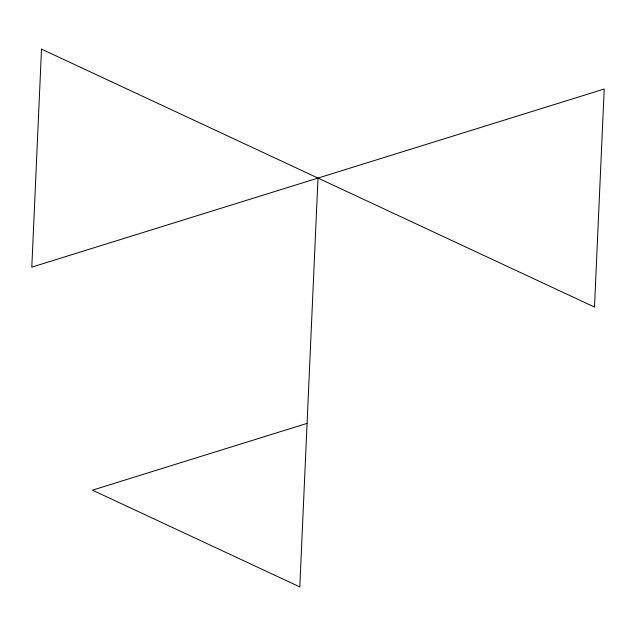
<?xml version="1.0" encoding="UTF-8"?>
<svg xmlns="http://www.w3.org/2000/svg" width="636" height="636" viewBox="0 0 636 636"><rect width="100%" height="100%" fill="white"/><g stroke="black" fill="none" stroke-linecap="round" stroke-linejoin="round"><path stroke-width="0.95" d="M318 178.08L299.802 586.901L92.427 490.165L307.077 423.369M41.507 49.099L31.8 267.136L604.2 89.024L594.493 307.061L41.507 49.099"/></g></svg>
